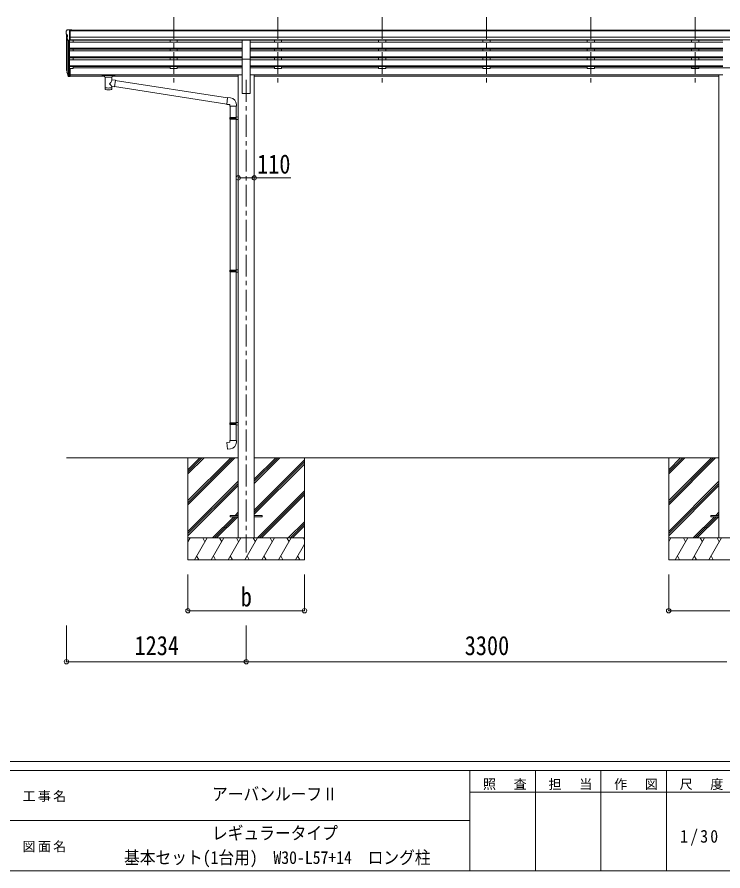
# Model space of a CAD drawing. Units: millimetres at full size, sheet at 1:30; some dimension numbers follow another scale. Extents: x -8432 to 8432, y -5820 to 5820.
# Drawn here: x -407 to 4439, y -5820 to 40 of the extents above; entities that cross this region are included whole.
import ezdxf
from ezdxf.enums import TextEntityAlignment as Align

# ---------------------------------------------------------------- set-up
doc = ezdxf.new("R2010")
doc.units = ezdxf.units.MM
doc.header["$LTSCALE"] = 30
doc.header["$PDMODE"] = 32
doc.header["$PDSIZE"] = 30
doc.linetypes.add('CHAIN1', pattern=[8, 5, -1, 1, -1])
for name, color, linetype, lineweight in [('0-0_0', 7, 'Continuous', 9), ('0-1_本体', 5, 'CHAIN1', 9), ('0-3_ELV2', 4, 'Continuous', 9), ('0-6_OTH_LINE', 6, 'Continuous', 9), ('0-9_OUTLINE', 7, 'Continuous', 9), ('F-0_240', 7, 'Continuous', 9)]:
    doc.layers.add(name, color=color, linetype=linetype, lineweight=lineweight)
doc.styles.add('ＭＳ ゴシック', font='')
doc.styles.get('ＭＳ ゴシック').set_extended_font_data('MS Gothic')

msp = doc.modelspace()

# ---------------------------------------------------------------- linework, layer by layer
at = {"layer": '0-0_0'}
for p, q in [((-67.82, -2984.66), (1110.99, -2984.66)), ((766.19, -2984.66), (766.19, -3684.65)), ((766.19, -3278.83), (1060.36, -2984.66)), ((766.19, -3292.97), (1074.51, -2984.66)), ((766.19, -3307.12), (1088.65, -2984.66)), ((766.19, -3094.99), (876.52, -2984.66)), ((766.19, -3080.84), (862.37, -2984.66)), ((766.19, -3066.7), (848.23, -2984.66)), ((1221.39, -3160.29), (1397.02, -2984.66)), ((1221.39, -3146.14), (1382.87, -2984.66)), ((1221.39, -3132), (1368.73, -2984.66)), ((1221.39, -2984.66), (4410.99, -2984.66)), ((1566.19, -2984.66), (1566.19, -3684.65)), ((4066.19, -2984.66), (4066.19, -3684.65)), ((4066.19, -3278.83), (4360.36, -2984.66)), ((4066.19, -3292.97), (4374.51, -2984.66)), ((4066.19, -3307.12), (4388.65, -2984.66)), ((4066.19, -3094.99), (4176.52, -2984.66)), ((4066.19, -3080.84), (4162.37, -2984.66)), ((4066.19, -3066.7), (4148.23, -2984.66)), ((1221.39, -3344.13), (1566.19, -2999.33)), ((1221.39, -3358.27), (1566.19, -3013.48)), ((1221.39, -3372.42), (1566.19, -3027.62)), ((766.19, -3490.96), (1110.99, -3146.17)), ((766.19, -3505.11), (1110.99, -3160.31)), ((4066.19, -3490.96), (4410.99, -3146.17)), ((4066.19, -3505.11), (4410.99, -3160.31)), ((766.19, -3519.25), (1110.99, -3174.45)), ((1242.99, -3534.65), (1566.19, -3211.47)), ((4066.19, -3519.25), (4410.99, -3174.45)), ((1257.14, -3534.65), (1566.19, -3225.61)), ((1271.28, -3534.65), (1566.19, -3239.75)), ((934.63, -3534.65), (1080.13, -3389.16)), ((948.77, -3534.65), (1094.27, -3389.16)), ((962.91, -3534.65), (1108.41, -3389.16)), ((1089.13, -3380.16), (1110.99, -3358.3)), ((1103.27, -3380.16), (1110.99, -3372.44)), ((4234.63, -3534.65), (4380.13, -3389.16)), ((4248.77, -3534.65), (4394.27, -3389.16)), ((4262.91, -3534.65), (4408.41, -3389.16)), ((4389.13, -3380.16), (4410.99, -3358.3)), ((4403.27, -3380.16), (4410.99, -3372.44)), ((1455.13, -3534.65), (1566.19, -3423.6)), ((1469.27, -3534.65), (1566.19, -3437.74)), ((1483.41, -3534.65), (1566.19, -3451.88)), ((1566.19, -3534.65), (766.19, -3534.65)), ((766.19, -3562.16), (782.06, -3534.65)), ((810.93, -3684.65), (897.53, -3534.65)), ((882.53, -3560.64), (867.53, -3534.65)), ((926.4, -3684.65), (1013, -3534.65)), ((998, -3560.64), (983, -3534.65)), ((1041.87, -3684.65), (1128.47, -3534.65)), ((1113.47, -3560.64), (1098.47, -3534.65)), ((1157.34, -3684.65), (1243.94, -3534.65)), ((1228.94, -3560.64), (1213.94, -3534.65)), ((1272.81, -3684.65), (1359.41, -3534.65)), ((1344.41, -3560.64), (1329.41, -3534.65)), ((1388.28, -3684.65), (1474.88, -3534.65)), ((1444.88, -3534.65), (1459.88, -3560.64)), ((1560.35, -3534.65), (1566.19, -3544.75)), ((4866.19, -3534.65), (4066.19, -3534.65)), ((4066.19, -3562.16), (4082.06, -3534.65)), ((4110.93, -3684.65), (4197.53, -3534.65)), ((4182.53, -3560.64), (4167.53, -3534.65)), ((4226.4, -3684.65), (4313, -3534.65)), ((4298, -3560.64), (4283, -3534.65)), ((4341.87, -3684.65), (4428.47, -3534.65)), ((4413.47, -3560.64), (4398.47, -3534.65)), ((1503.75, -3684.65), (1566.19, -3576.52)), ((766.19, -3684.65), (1566.19, -3684.65)), ((825.93, -3658.68), (840.93, -3684.65)), ((941.4, -3658.68), (956.4, -3684.65)), ((1056.87, -3658.67), (1071.87, -3684.65)), ((1172.34, -3658.67), (1187.34, -3684.65)), ((1287.81, -3658.67), (1302.81, -3684.65)), ((1403.28, -3658.68), (1418.28, -3684.65)), ((1518.75, -3658.68), (1533.75, -3684.65)), ((4066.19, -3684.65), (4866.19, -3684.65)), ((4125.93, -3658.68), (4140.93, -3684.65)), ((4241.4, -3658.68), (4256.4, -3684.65)), ((4356.87, -3658.67), (4371.87, -3684.65))]:
    msp.add_line(p, q, dxfattribs=at)
at = {"layer": '0-1_本体'}
for p, q in [((668.18, 39.75), (668.18, -437.77)), ((1384.18, 39.75), (1384.18, -437.77)), ((2100.18, 39.75), (2100.18, -437.77)), ((2816.18, 39.75), (2816.18, -437.77)), ((3532.18, 39.75), (3532.18, -437.77)), ((4248.19, 39.75), (4248.19, -437.77)), ((1166.19, -391.09), (1166.19, -3634.66))]:
    msp.add_line(p, q, dxfattribs=at)
at = {"layer": '0-3_ELV2'}
for p, q in [((-69.82, -57.15), (-69.82, -57.77)), ((-62.91, -48.34), (-66.97, -54.15)), ((-59.82, -47.77), (-62.15, -47.92)), ((-59.82, -47.77), (-41.32, -47.77)), ((-47.82, -120.76), (-47.82, -47.77)), ((-41.32, -47.77), (-31.32, -47.86)), ((-41.32, -119.76), (-41.32, -47.77)), ((5663.69, -49.38), (-41.32, -49.38)), ((5663.69, -54.59), (-41.32, -54.59)), ((-31.32, -49.38), (-31.32, -47.86)), ((-67.81, -78.35), (-67.81, -313.01)), ((-67.28, -78.96), (-61.97, -82.03)), ((-55.44, -118.95), (-64.44, -103.35)), ((-62.84, -106.12), (-62.84, -339.72)), ((-61.82, -82.29), (-61.82, -98.56)), ((5673.69, -98.13), (-41.32, -98.13)), ((5673.69, -115.98), (-41.32, -115.98)), ((-53.81, -120.28), (-53.82, -358.16)), ((-47.82, -120.76), (-53.02, -120.44)), ((-41.32, -119.76), (-47.82, -119.76)), ((-47.82, -120.76), (-47.82, -313.38)), ((1138.69, -131.73), (-47.82, -131.73)), ((1138.69, -173.61), (-47.82, -173.61)), ((1138.69, -175.11), (-47.82, -175.11)), ((1138.69, -119.23), (-41.32, -119.23)), ((-22.82, -119.23), (-22.82, -131.73)), ((643.18, -119.23), (643.18, -131.73)), ((693.18, -119.23), (693.18, -131.63)), ((1138.69, -250.2), (1138.69, -118.4)), ((1138.69, -118.4), (1193.69, -118.4)), ((1193.69, -250.2), (1193.69, -118.4)), ((4438.68, -119.23), (1193.69, -119.23)), ((4438.68, -131.73), (1193.69, -131.73)), ((4438.68, -173.61), (1193.69, -173.61)), ((4438.68, -175.11), (1193.69, -175.11)), ((1359.18, -119.23), (1359.18, -131.73)), ((1409.18, -119.23), (1409.18, -131.63)), ((2075.18, -119.23), (2075.18, -131.73)), ((2125.18, -119.23), (2125.18, -131.63)), ((2791.18, -119.23), (2791.18, -131.73)), ((2841.18, -119.23), (2841.18, -131.63)), ((3507.18, -119.23), (3507.18, -131.73)), ((3557.18, -119.23), (3557.18, -131.63)), ((4223.19, -119.23), (4223.19, -131.73)), ((4273.19, -119.23), (4273.19, -131.63)), ((1138.69, -179.43), (-47.82, -179.43)), ((1138.69, -192.28), (-47.82, -192.28)), ((1138.69, -234.16), (-47.82, -234.16)), ((-22.82, -179.43), (-22.82, -192.28)), ((643.18, -179.43), (643.18, -192.28)), ((693.18, -179.43), (693.18, -192.28)), ((4438.68, -179.43), (1193.69, -179.43)), ((4438.68, -192.28), (1193.69, -192.28)), ((4438.68, -234.16), (1193.69, -234.16)), ((1359.18, -179.43), (1359.18, -192.28)), ((1409.18, -179.43), (1409.18, -192.28)), ((2075.18, -179.43), (2075.18, -192.28)), ((2125.18, -179.43), (2125.18, -192.28)), ((2791.18, -179.43), (2791.18, -192.28)), ((2841.18, -179.43), (2841.18, -192.28)), ((3507.18, -179.43), (3507.18, -192.28)), ((3557.18, -179.43), (3557.18, -192.28)), ((4223.19, -179.43), (4223.19, -192.28)), ((4273.19, -179.43), (4273.19, -192.28)), ((1138.69, -235.66), (-47.82, -235.66)), ((1138.69, -239.97), (-47.82, -239.97)), ((1138.69, -252.83), (-47.82, -252.83)), ((-22.82, -239.97), (-22.82, -252.83)), ((643.18, -239.97), (643.18, -252.73)), ((693.18, -239.97), (693.18, -252.83)), ((1138.69, -250.2), (1138.69, -484.66)), ((1138.69, -250.2), (1193.69, -250.2)), ((4438.68, -235.66), (1193.69, -235.66)), ((4438.68, -239.97), (1193.69, -239.97)), ((1193.69, -250.2), (1193.69, -484.66)), ((4438.68, -252.83), (1193.69, -252.83)), ((1359.18, -239.97), (1359.18, -252.73)), ((1409.18, -239.97), (1409.18, -252.83)), ((2075.18, -239.97), (2075.18, -252.73)), ((2125.18, -239.97), (2125.18, -252.83)), ((2791.18, -239.97), (2791.18, -252.73)), ((2841.18, -239.97), (2841.18, -252.83)), ((3507.18, -239.97), (3507.18, -252.73)), ((3557.18, -239.97), (3557.18, -252.83)), ((4223.19, -239.97), (4223.19, -252.73)), ((4273.19, -239.97), (4273.19, -252.83)), ((-66.72, -327.57), (-62.84, -335.52)), ((-66.12, -326.19), (-62.84, -333.25)), ((-64.41, -338.84), (-64.07, -343.25)), ((-64.07, -343.25), (-55.26, -366.8)), ((-63.45, -342.68), (-55.26, -358.86)), ((-54.25, -357.73), (-62, -342.33)), ((1138.69, -294.71), (-47.82, -294.71)), ((1138.69, -296.2), (-47.82, -296.2)), ((1138.69, -300.52), (-47.82, -300.52)), ((-47.82, -313.38), (-47.82, -368.15)), ((-41.32, -313.38), (-47.82, -313.38)), ((-41.32, -313.38), (-41.32, -367.41)), ((-22.82, -314.01), (-41.32, -314.01)), ((-22.82, -300.52), (-22.82, -314.01)), ((-22.82, -309.07), (643.18, -309.07)), ((643.18, -300.52), (643.18, -314.01)), ((693.18, -314.01), (643.18, -314.01)), ((693.18, -300.52), (693.18, -314.01)), ((1138.69, -309.07), (693.18, -309.07)), ((4438.68, -294.71), (1193.69, -294.71)), ((4438.68, -296.2), (1193.69, -296.2)), ((4438.68, -300.52), (1193.69, -300.52)), ((1359.18, -309.07), (1193.69, -309.07)), ((1359.18, -300.52), (1359.18, -314.01)), ((1409.18, -314.01), (1359.18, -314.01)), ((1409.18, -300.52), (1409.18, -314.01)), ((2075.18, -309.07), (1409.18, -309.07)), ((2075.18, -300.52), (2075.18, -314.01)), ((2125.18, -314.01), (2075.18, -314.01)), ((2125.18, -300.52), (2125.18, -314.01)), ((2791.18, -309.07), (2125.18, -309.07)), ((2791.18, -300.52), (2791.18, -314.01)), ((2841.18, -314.01), (2791.18, -314.01)), ((2841.18, -300.52), (2841.18, -314.01)), ((3507.18, -309.07), (2841.18, -309.07)), ((3507.18, -300.52), (3507.18, -314.01)), ((3557.18, -314.01), (3507.18, -314.01)), ((3557.18, -300.52), (3557.18, -314.01)), ((4438.68, -309.07), (3557.18, -309.07)), ((4223.19, -300.52), (4223.19, -314.01)), ((4493.68, -309.07), (4223.19, -309.07)), ((4273.19, -314.01), (4223.19, -314.01)), ((4273.19, -300.52), (4273.19, -314.01)), ((5655.19, -309.07), (4273.19, -309.07)), ((-47.82, -358.41), (-52.95, -358.41)), ((-47.82, -360.22), (-52.66, -360.22)), ((-47.82, -368.15), (-52.66, -368.15)), ((-41.32, -353.51), (-47.82, -353.51)), ((-41.32, -358.39), (-47.82, -358.39)), ((-41.32, -367.41), (-47.82, -367.41)), ((1110.99, -356.08), (-41.32, -356.08)), ((1110.99, -357.48), (-41.32, -357.48)), ((192.68, -365.17), (-41.32, -365.17)), ((1110.99, -365.17), (246.68, -365.17)), ((1110.99, -355.66), (1110.99, -3534.66)), ((1110.99, -355.66), (1138.69, -355.66)), ((1221.39, -355.66), (1193.69, -355.66)), ((1221.39, -355.66), (1221.39, -3534.66)), ((4410.98, -356.08), (1221.39, -356.08)), ((4410.98, -357.48), (1221.39, -357.48)), ((4410.98, -365.17), (1221.39, -365.17)), ((4410.99, -355.66), (4410.99, -3534.66)), ((4410.99, -355.66), (4438.69, -355.66)), ((1138.69, -484.66), (1193.69, -484.66)), ((1056.19, -3380.16), (1110.99, -3380.16)), ((1221.39, -3380.16), (1276.19, -3380.16)), ((1221.39, -3389.16), (1276.19, -3389.16)), ((1276.19, -3380.16), (1276.19, -3389.16)), ((4356.19, -3380.16), (4410.99, -3380.16))]:
    msp.add_line(p, q, dxfattribs=at)
for points in [[(1056.19, -3380.16), (1056.19, -3389.16), (1110.99, -3389.16)], [(4356.19, -3380.16), (4356.19, -3389.16), (4410.99, -3389.16)]]:
    msp.add_lwpolyline(points, dxfattribs=at)
for centre, radius, start, end in [((-66.82, -57.15), 3, 93, 180), ((132.18, -57.77), 202, 180, 184.94904), ((-62.09, -48.91), 1, 93.5, 145), ((-62.91, -74.59), 6.18, 185.7035, 224.99897), ((-61.84, -101.85), 3, 94.7167, 210), ((-62.12, -98.56), 0.3, 274.7167, 0), ((-62.12, -82.29), 0.3, 0, 60), ((-52.84, -117.45), 3, 210, 266.5), ((-38.63, -318.45), 29.53, 186.50806, 197.98144), ((-37.23, -316.69), 30.41, 187.1552, 198.19734)]:
    msp.add_arc(centre, radius, start, end, dxfattribs=at)
for centre, major_axis, ratio, start_param, end_param in [((20.84, -318.88), (-89.06, 1.43), 0.57596, 6.1962358, 6.3678173), ((20.05, -312.21), (87.93, 4.42), 0.541684, 3.0659337, 3.2228513), ((-63.1, -338.84), (1.3, 0), 0.90356, 1.3700892, 3.347195), ((22.82, -322.65), (-89.07, 0), 0.90356, 0.2056023, 0.2515348), ((22.1, -318.79), (-88.05, 0), 0.90356, 0.2662965, 0.3003836), ((-52.66, -357.51), (-3, 0), 0.90356, 0.5235988, 1.5707963), ((-52.66, -365.44), (3, 0), 0.90356, 3.6651914, 4.712389), ((-52.95, -357.05), (-1.5, 0), 0.90356, 0.5235988, 1.5707963)]:
    msp.add_ellipse(centre, major_axis=major_axis, ratio=ratio, start_param=start_param, end_param=end_param, dxfattribs=at)
at = {"layer": '0-6_OTH_LINE'}
for p, q in [((1110.99, -1064.21), (1221.39, -1064.21)), ((766.19, -4034.65), (766.19, -3784.67)), ((1566.19, -4034.65), (1566.19, -3784.67)), ((4066.19, -4034.65), (4066.19, -3784.67)), ((766.19, -4034.65), (1566.19, -4034.65)), ((4066.19, -4034.65), (4866.19, -4034.65)), ((-67.81, -4384.65), (-67.81, -4134.65)), ((1166.19, -4384.65), (1166.19, -4134.65)), ((-67.81, -4384.65), (1166.19, -4384.65)), ((1166.19, -4384.65), (4466.19, -4384.65))]:
    msp.add_line(p, q, dxfattribs=at)
at = {"layer": '0-6_OTH_LINE', "lineweight": 18}
msp.add_line((1221.39, -1064.21), (1472.86, -1064.21), dxfattribs=at)
at = {"layer": '0-6_OTH_LINE'}
for p in [(1110.99, -1064.21), (1221.39, -1064.21), (766.19, -4034.65), (1566.19, -4034.65), (4066.19, -4034.65), (-67.81, -4384.65), (1166.19, -4384.65)]:
    msp.add_point(p, dxfattribs=at)
at = {"layer": '0-9_OUTLINE'}
for p, q in [((176.19, -358.26), (176.19, -364.01)), ((178.19, -357.59), (261.19, -357.59)), ((178.19, -359.77), (261.19, -359.77)), ((178.19, -364.68), (192.69, -364.68)), ((192.69, -370.32), (192.69, -363.77)), ((196.79, -371.24), (196.77, -456.68)), ((267.8, -393.89), (242.58, -389.98)), ((242.59, -389.99), (242.59, -371.24)), ((246.69, -370.32), (246.69, -363.77)), ((246.69, -364.68), (261.19, -364.68)), ((267.8, -393.89), (260.78, -439.15)), ((263.19, -358.26), (263.19, -364.01)), ((1036.79, -515.25), (267.49, -395.91)), ((242.6, -456.68), (242.58, -436.02)), ((242.58, -436.33), (260.78, -439.15)), ((1033.12, -557.19), (261.05, -437.41)), ((1057.8, -515.13), (1036.96, -513.31)), ((1052.87, -570.88), (1098.87, -570.88)), ((1054.99, -570.88), (1054.99, -648.72)), ((1096.99, -570.88), (1096.99, -646.16)), ((1098.87, -570.88), (1098.87, -559.96)), ((1052.99, -650.72), (1053.99, -648.72)), ((1052.99, -650.72), (1096.99, -650.72)), ((1052.99, -650.72), (1052.99, -658.72)), ((1052.99, -658.72), (1096.99, -658.72)), ((1052.99, -658.72), (1053.99, -660.72)), ((1053.99, -648.72), (1096.99, -648.72)), ((1053.99, -660.72), (1096.99, -660.72)), ((1054.99, -660.72), (1054.99, -1696.91)), ((1092.51, -650.72), (1092.08, -648.72)), ((1094.99, -646.22), (1110.99, -645.75)), ((1094.99, -648.22), (1094.99, -646.22)), ((1094.99, -648.22), (1096.99, -648.22)), ((1094.99, -663.22), (1094.99, -661.22)), ((1094.99, -663.22), (1110.99, -663.69)), ((1096.99, -663.28), (1096.99, -1694.35)), ((1110.99, -645.75), (1110.99, -663.69)), ((1052.99, -1698.91), (1053.99, -1696.91)), ((1052.99, -1698.91), (1096.99, -1698.91)), ((1052.99, -1698.91), (1052.99, -1706.91)), ((1053.99, -1696.91), (1096.99, -1696.91)), ((1092.51, -1698.91), (1092.08, -1696.91)), ((1094.99, -1694.41), (1110.99, -1693.94)), ((1094.99, -1696.41), (1094.99, -1694.41)), ((1094.99, -1696.41), (1096.99, -1696.41)), ((1110.99, -1693.94), (1110.99, -1711.88)), ((1052.99, -1706.91), (1096.99, -1706.91)), ((1052.99, -1706.91), (1053.99, -1708.91)), ((1053.99, -1708.91), (1096.99, -1708.91)), ((1054.99, -1708.91), (1054.99, -2745.1)), ((1094.99, -1711.41), (1094.99, -1709.41)), ((1094.99, -1711.41), (1110.99, -1711.88)), ((1096.99, -1711.47), (1096.99, -2742.54)), ((1052.99, -2747.1), (1053.99, -2745.1)), ((1052.99, -2747.1), (1096.99, -2747.1)), ((1052.99, -2747.1), (1052.99, -2755.1)), ((1053.99, -2745.1), (1096.99, -2745.1)), ((1092.51, -2747.1), (1092.08, -2745.1)), ((1094.99, -2742.6), (1110.99, -2742.13)), ((1094.99, -2744.6), (1094.99, -2742.6)), ((1094.99, -2744.6), (1096.99, -2744.6)), ((1110.99, -2742.13), (1110.99, -2760.07)), ((1052.99, -2755.1), (1096.99, -2755.1)), ((1052.99, -2755.1), (1053.99, -2757.1)), ((1053.99, -2757.1), (1096.99, -2757.1)), ((1054.99, -2757.1), (1054.99, -2867.1)), ((1094.99, -2759.6), (1094.99, -2757.6)), ((1094.99, -2759.6), (1110.99, -2760.07)), ((1096.99, -2759.66), (1096.99, -2867.1)), ((1052.99, -2867.1), (1098.99, -2867.1)), ((1052.99, -2877.1), (1052.99, -2867.1)), ((1098.99, -2867.1), (1098.99, -2878.01))]:
    msp.add_line(p, q, dxfattribs=at)
for points in [[(176.19, -358.26), (176.22, -358.06), (176.31, -357.92), (176.4, -357.83), (176.51, -357.77), (176.63, -357.72), (176.92, -357.66), (177.41, -357.61), (177.95, -357.59), (178.19, -357.59)], [(176.19, -364.01), (176.22, -364.21), (176.31, -364.35), (176.4, -364.44), (176.51, -364.5), (176.63, -364.55), (176.92, -364.61), (177.41, -364.65), (177.95, -364.68), (178.19, -364.68)], [(261.19, -357.59), (261.54, -357.6), (262.07, -357.62), (262.52, -357.67), (262.82, -357.75), (262.99, -357.85), (263.11, -357.99), (263.18, -358.17), (263.19, -358.26)], [(261.19, -364.68), (261.54, -364.67), (262.07, -364.65), (262.52, -364.6), (262.82, -364.52), (262.99, -364.42), (263.11, -364.28), (263.18, -364.1), (263.19, -364.01)], [(1036.96, -513.31), (1032.95, -559.13), (1052.87, -560.88), (1052.87, -570.88)], [(1092.51, -650.72), (1092.51, -658.72), (1092.08, -660.72)], [(1094.99, -661.22), (1096.99, -661.22), (1096.99, -648.22)], [(1092.51, -1698.91), (1092.51, -1706.91), (1092.08, -1708.91)], [(1094.99, -1709.41), (1096.99, -1709.41), (1096.99, -1696.41)], [(1092.51, -2747.1), (1092.51, -2755.1), (1092.08, -2757.1)], [(1094.99, -2757.6), (1096.99, -2757.6), (1096.99, -2744.6)], [(1057.91, -2922.84), (1037.07, -2924.67), (1033.06, -2878.84), (1052.99, -2877.1)]]:
    msp.add_lwpolyline(points, dxfattribs=at)
for centre, start, end in [((1053.87, -559.96), 0, 85), ((1053.99, -2878.01), 275, 0)]:
    msp.add_arc(centre, 45, start, end, dxfattribs=at)
for centre, major_axis, ratio, start_param, end_param in [((178.19, -359.99), (2, 0), 0.109601, 3.1415927, 4.712389), ((219.69, -370.24), (27.06, 0), 0.069685, 3.1415927, 6.2831853), ((219.69, -363.77), (27, 0), 0.070066, 6.2831853, 9.424778), ((219.68, -416.52), (-22.81, -26.62), 0.234429, 1.6855472, 3.1268519), ((230.69, -367.76), (16, 0), 0.361356, 6.2636979, 6.2831853), ((261.19, -359.99), (2, 0), 0.109601, 4.712389, 6.2831853), ((219.69, -456.68), (22.92, 0), 0.101955, 3.1415499, 6.2833984), ((219.69, -444.24), (22.91, 0), 0.122865, 3.1415927, 6.2831853), ((222.24, -413.88), (20.32, -22.25), 0.045535, 0.0389954, 1.3075346)]:
    msp.add_ellipse(centre, major_axis=major_axis, ratio=ratio, start_param=start_param, end_param=end_param, dxfattribs=at)
at = {"layer": 'F-0_240', "color": 5}
for p, q in [((-8432.06, -5070), (8007.94, -5070)), ((-8432.06, -5130), (5341.19, -5130)), ((2701.18, -5130), (2701.18, -5820)), ((3151.18, -5130), (3151.18, -5820)), ((3601.18, -5130), (3601.18, -5820)), ((4051.18, -5130), (4051.18, -5820)), ((2701.18, -5280), (4501.18, -5280)), ((-3448.82, -5475), (2701.18, -5475)), ((-8432.06, -5820), (8007.94, -5820))]:
    msp.add_line(p, q, dxfattribs=at)

# ---------------------------------------------------------------- texts
at = {"layer": '0-6_OTH_LINE', "color": 7, "style": 'ＭＳ ゴシック', "width": 0.85}
for s, p in [('110', (1240.73, -1074.15)), ('b', (1128.69, -4044.65)), ('1234', (399.19, -4378.65)), ('3300', (2666.19, -4378.65))]:
    msp.add_text(s, height=132, dxfattribs=at).set_placement(p, align=Align.BOTTOM_LEFT)
at = {"layer": 'F-0_240', "style": 'ＭＳ ゴシック', "width": 0.9}
for s, p in [('アーバンルーフⅡ', (931.18, -5362.5)), ('レギュラータイプ', (931.18, -5630.88)), ('基本セット(1台用)\u3000W30-L57+14\u3000ロング柱', (327.43, -5798.5))]:
    msp.add_text(s, height=87.98, dxfattribs=at).set_placement(p, align=Align.BOTTOM_LEFT)
at = {"layer": 'F-0_240', "attachment_point": 7, "style": 'ＭＳ ゴシック'}
for s, insert, char_height in [('\\T1.17;照\u3000査', (2791.19, -5265), 65.98), ('\\T1.17;担\u3000当', (3241.19, -5265), 65.98), ('\\T1.17;作\u3000図', (3691.18, -5265), 65.98), ('\\T1.17;尺\u3000度', (4141.19, -5265), 65.98), ('\\T1.17;工事名', (-369.71, -5347.5), 65.98), ('\\T1.28;\\W0.9;1/30', (4144.93, -5647.5), 87.98), ('\\T1.17;図面名', (-369.71, -5692.5), 65.98)]:
    msp.add_mtext(s, dxfattribs=dict(at, insert=insert, char_height=char_height))

doc.saveas('drawing.dxf')
